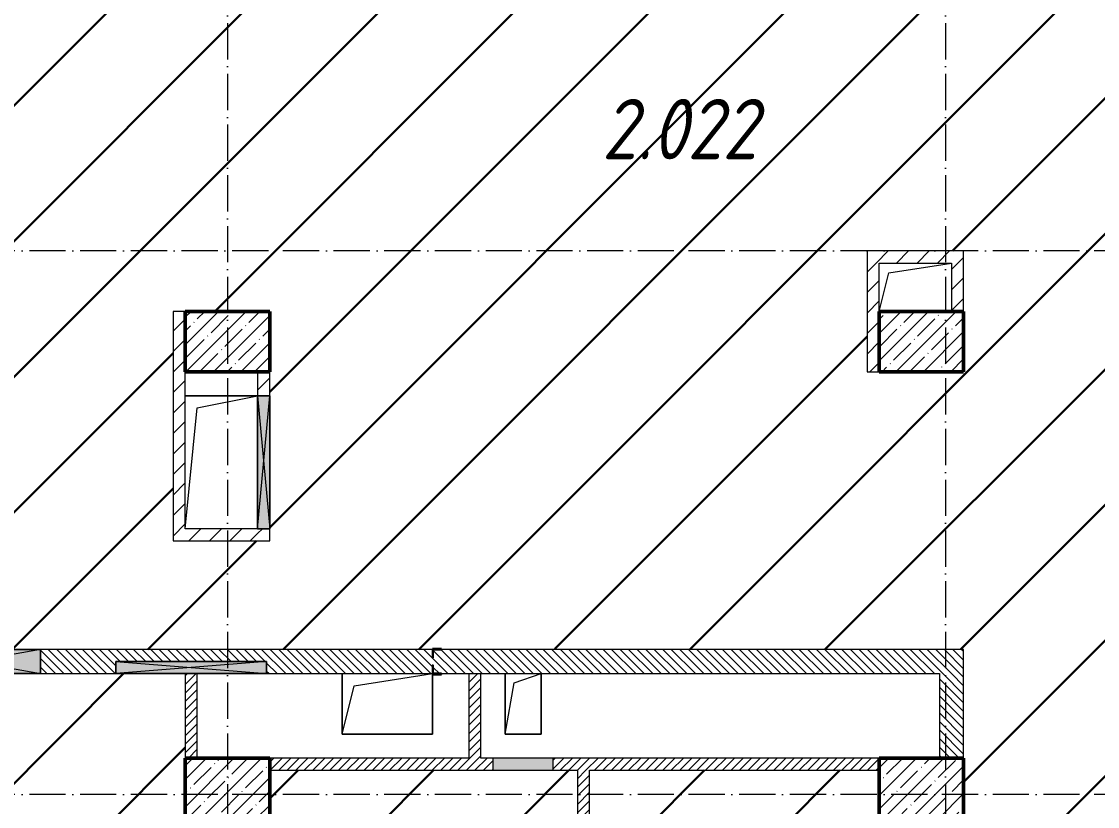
# Model space of a CAD drawing. Header units: millimetres. Extents: x -17017 to 628417, y -109036 to 199237.
# Drawn here: x 124703 to 133619, y 126695 to 133195 of the extents above; entities that cross this region are included whole.
import ezdxf

# ---------------------------------------------------------------- set-up
doc = ezdxf.new("R2010")
doc.units = ezdxf.units.MM
doc.linetypes.add('50_200_ШТРИХ_1Т_ш5_п1_п1_', pattern=[700, 500, -100, 0, -100])
for name, color, linetype, lineweight in [('3.1) ЖБ окна 1.2 м', 102, 'Continuous', 30), ('A-DETL-GENF-OTLN', 7, 'Continuous', 9), ('A-FLOR-____-OTLN', 7, 'Continuous', 9), ('A-GENM-____-MCUT', 7, 'Continuous', 25), ('A-GENM-____-OTLN', 7, 'Continuous', 9), ('A-GENM-____-OTLN-1', 7, 'Continuous', 25), ('A-GLAZ-____-OTLN', 7, 'Continuous', 9), ('A-WALL-____-MCUT', 7, 'Continuous', 13), ('A-WALL-____-PATT-1', 7, 'Continuous', 9), ('A-WALL-FNSH-MCUT-1', 7, 'Continuous', 9), ('S-COLS-____-MCUT', 7, 'Continuous', 50), ('S-COLS-____-OTLN', 7, 'Continuous', 9), ('S-GRID-____-OTLN-1', 7, '50_200_ШТРИХ_1Т_ш5_п1_п1_', 9), ('Марки помещений', 7, 'Continuous', 9), ('стяжа', 7, 'Continuous', 30)]:
    doc.layers.add(name, color=color, linetype=linetype, lineweight=lineweight)
doc.styles.add('ISOCPEUR_I_2', font='isocpeui.ttf', dxfattribs={"width": 0.85, "height": 2.3})
pattern_1 = [(135, (43259.71, 63713.66), (-35.35534, -35.35534), [])]
pattern_2 = [(45, (43259.71, 63713.66), (-35.35534, 35.35534), [])]
pattern_3 = [(45, (43259.71, 63713.66), (-84.85281, 84.85281), [])]

# ---------------------------------------------------------------- blocks, each defined once
blk = doc.blocks.new('BSC_Колонна _Прямоугольная - 500х700-V107-АР1_План отверстий 2 этажа в осях 1-64_Ю-ЯЯ')
at = {"layer": 'S-COLS-____-OTLN'}
h = blk.add_hatch(dxfattribs=at)
h.set_pattern_fill('FP_120', color=256, style=0, pattern_type=2)
h.set_pattern_definition([(315, (-63131.04, 83150), (114.04925, 114.04925), []), (315, (-63131.04, 83035.95), (114.04925, 114.04925), [201.613, -40.323, 3.353, -36.97])])
h.paths.add_polyline_path([(-250, 350), (-250, -350), (250, -350), (250, 350)], flags=0)
at = {"layer": 'S-COLS-____-MCUT'}
for p, q in [((250, 350), (-250, 350)), ((-250, 350), (-250, -350)), ((250, -350), (250, 350)), ((-250, -350), (250, -350))]:
    blk.add_line(p, q, dxfattribs=at)
blk = doc.blocks.new('BSC_Колонна _Прямоугольная - 500х700-V125-АР1_План отверстий 2 этажа в осях 1-64_Ю-ЯЯ')
at = {"layer": 'S-COLS-____-OTLN'}
h = blk.add_hatch(dxfattribs=at)
h.set_pattern_fill('FP_138', color=256, style=0, pattern_type=2)
h.set_pattern_definition([(315, (-63131.04, 88900), (114.04925, 114.04925), []), (315, (-63131.04, 88785.95), (114.04925, 114.04925), [201.613, -40.323, 3.353, -36.97])])
h.paths.add_polyline_path([(-250, 350), (-250, -350), (250, -350), (250, 350)], flags=0)
at = {"layer": 'S-COLS-____-MCUT'}
for p, q in [((250, 350), (-250, 350)), ((-250, 350), (-250, -350)), ((250, -350), (250, 350)), ((-250, -350), (250, -350))]:
    blk.add_line(p, q, dxfattribs=at)
blk = doc.blocks.new('BSC_Колонна _Прямоугольная - 500х700-V130-АР1_План отверстий 2 этажа в осях 1-64_Ю-ЯЯ')
at = {"layer": 'S-COLS-____-OTLN'}
h = blk.add_hatch(dxfattribs=at)
h.set_pattern_fill('FP_143', color=256, style=0, pattern_type=2)
h.set_pattern_definition([(315, (-66831.04, 83150), (114.04925, 114.04925), []), (315, (-66831.04, 83035.95), (114.04925, 114.04925), [201.613, -40.323, 3.353, -36.97])])
h.paths.add_polyline_path([(-250, -350), (250, -350), (250, 350), (-250, 350)], flags=0)
at = {"layer": 'S-COLS-____-MCUT'}
for p, q in [((250, 350), (-250, 350)), ((-250, 350), (-250, -350)), ((250, -350), (250, 350)), ((-250, -350), (250, -350))]:
    blk.add_line(p, q, dxfattribs=at)
blk = doc.blocks.new('BSC_Колонна _Прямоугольная - 500х700-V131-АР1_План отверстий 2 этажа в осях 1-64_Ю-ЯЯ')
at = {"layer": 'S-COLS-____-OTLN'}
h = blk.add_hatch(dxfattribs=at)
h.set_pattern_fill('FP_144', color=256, style=0, pattern_type=2)
h.set_pattern_definition([(315, (-66831.04, 88900), (114.04925, 114.04925), []), (315, (-66831.04, 88785.95), (114.04925, 114.04925), [201.613, -40.323, 3.353, -36.97])])
h.paths.add_polyline_path([(-250, -350), (250, -350), (250, 350), (-250, 350)], flags=0)
at = {"layer": 'S-COLS-____-MCUT'}
for p, q in [((250, 350), (-250, 350)), ((-250, 350), (-250, -350)), ((250, -350), (250, 350)), ((-250, -350), (250, -350))]:
    blk.add_line(p, q, dxfattribs=at)
blk = doc.blocks.new('Фахверк_СКБ_Уголок - 200_3960-28268576-АР1_План отверстий 2 этажа в осях 1-64_Ю-ЯЯ')
at = {"layer": 'A-GENM-____-MCUT'}
for p, q in [((200, 156), (125, 156)), ((125, 156), (125, 81)), ((131, 81), (131, 150)), ((131, 150), (200, 150)), ((200, 150), (200, 156)), ((125, 81), (131, 81)), ((131, 19), (125, 19)), ((125, 19), (125, -56)), ((131, -50), (131, 19)), ((125, -56), (200, -56)), ((200, -50), (131, -50)), ((200, -56), (200, -50))]:
    blk.add_line(p, q, dxfattribs=at)
blk = doc.blocks.new('AR_Отверстие Ниша - Лючок-32401897-АР1_План отверстий 2 этажа в осях 1-64_Ю-ЯЯ')
at = {"layer": 'A-GLAZ-____-OTLN'}
blk.add_hatch(color=256, dxfattribs=at).paths.add_polyline_path([(250, -50), (250, 50), (-250, 50), (-250, -50), (-158, -50)], flags=0)
for p, q in [((250, 50), (-250, 50)), ((-250, 50), (-250, -50)), ((250, -50), (250, 50)), ((-250, -50), (250, -50))]:
    blk.add_line(p, q, dxfattribs=at)
blk = doc.blocks.new('AR_Отверстие прямоугольное _в плите_ - AR_Отверстие прямоугольное _в плите_-V159-АР1_План отверстий 2 этажа в осях 1-64_Ю-ЯЯ')
at = {"layer": 'A-GENM-____-OTLN'}
for p, q in [((-150, 250), (-150, -250)), ((-75, 175), (150, 250)), ((150, -250), (150, 250)), ((-150, -250), (-75, 175)), ((-150, -250), (150, -250))]:
    blk.add_line(p, q, dxfattribs=at)
blk = doc.blocks.new('AR_Отверстие прямоугольное _в плите_ - AR_Отверстие прямоугольное _в плите_-30552531-АР1_План отверстий 2 этажа в осях 1-64_Ю-ЯЯ')
at = {"layer": 'A-GENM-____-OTLN'}
for p, q in [((-220, 120), (300, 200)), ((-300, -200), (-220, 120))]:
    blk.add_line(p, q, dxfattribs=at)
blk = doc.blocks.new('AR_Отверстие прямоугольное _в плите_ - AR_Отверстие прямоугольное _в плите_-30552713-АР1_План отверстий 2 этажа в осях 1-64_Ю-ЯЯ')
at = {"layer": 'A-GENM-____-OTLN'}
for p, q in [((300, 550), (-300, 550)), ((-200, 450), (300, 550)), ((-300, -549.7), (-200, 450))]:
    blk.add_line(p, q, dxfattribs=at)
blk = doc.blocks.new('AR_Отверстие прямоугольное _в плите_ - AR_Отверстие прямоугольное _в плите_-30552795-АР1_План отверстий 2 этажа в осях 1-64_Ю-ЯЯ')
at = {"layer": 'A-GENM-____-OTLN'}
for p, q in [((-375, 250), (-375, -250)), ((-275, 150), (375, 250)), ((375, -250), (375, 244)), ((-375, -250), (-275, 150)), ((-375, -250), (375, -250))]:
    blk.add_line(p, q, dxfattribs=at)
blk = doc.blocks.new('AR_Отверстие прямоугольное _в стене__БезПР - AR_Отверстие прямоугольное _в стене__БезПР-36788999-АР1_План отверстий 2 этажа в осях 1-64_Ю-ЯЯ')
at = {"layer": 'A-GLAZ-____-OTLN'}
blk.add_hatch(color=256, dxfattribs=at).paths.add_polyline_path([(-550, -50), (550, -50), (550, 50), (-550, 50)], flags=0)
at = {"layer": 'A-DETL-GENF-OTLN'}
for p, q in [((-550, -50), (-550, 50)), ((-550, 50), (550, 50)), ((550, 50), (-550, -50)), ((-550, 50), (550, -50)), ((550, 50), (-550, 50)), ((-550, 50), (-550, -50)), ((550, 50), (550, -50)), ((550, -50), (550, 50)), ((550, -50), (-550, -50)), ((-550, -50), (550, -50))]:
    blk.add_line(p, q, dxfattribs=at)
at = {"layer": 'A-GLAZ-____-OTLN'}
blk.add_line((550, 50), (-550, 50), dxfattribs=at)
blk = doc.blocks.new('AR_Отверстие прямоугольное _в стене_ - AR_Отверстие прямоугольное _в стене__ОВ-36826716-АР1_План отверстий 2 этажа в осях 1-64_Ю-ЯЯ')
at = {"layer": 'A-GLAZ-____-OTLN'}
blk.add_hatch(color=256, dxfattribs=at).paths.add_polyline_path([(550, -100), (550, 100), (-550, 100), (-550, -100), (239.8, -100)], flags=0)
at = {"layer": 'A-DETL-GENF-OTLN'}
for p, q in [((-550, -100), (-550, 100)), ((-550, 100), (550, 100)), ((550, 100), (-550, -100)), ((-550, 100), (550, -100)), ((550, 100), (-550, 100)), ((-550, 100), (-550, -100)), ((550, 100), (550, -100)), ((550, -100), (550, 100)), ((550, -100), (-550, -100)), ((-550, -100), (550, -100))]:
    blk.add_line(p, q, dxfattribs=at)
blk = doc.blocks.new('AR_Отверстие прямоугольное _в стене_ - AR_Отверстие прямоугольное _в стене__ОВ-36940364-АР1_План отверстий 2 этажа в осях 1-64_Ю-ЯЯ')
at = {"layer": 'A-GLAZ-____-OTLN'}
blk.add_hatch(color=256, dxfattribs=at).paths.add_polyline_path([(625, -50), (625, 50), (-625, 50), (-625, -50)], flags=0)
at = {"layer": 'A-DETL-GENF-OTLN'}
for p, q in [((-625, -50), (-625, 50)), ((-625, 50), (625, 50)), ((625, 50), (-625, -50)), ((-625, 50), (625, -50)), ((625, 50), (-625, 50)), ((-625, 50), (-625, -50)), ((625, 50), (625, -50)), ((625, -50), (625, 50)), ((625, -50), (-625, -50)), ((-625, -50), (625, -50))]:
    blk.add_line(p, q, dxfattribs=at)
blk = doc.blocks.new('2этаж')
at = {"layer": 'S-GRID-____-OTLN-1', "color": 251, "ltscale": 0.6, "true_color": 0x636466}
for p, q in [((67558.3, 549908.8), (67558.3, 498997)), ((73508.3, 549908.8), (73508.3, 498997)), ((88482.7, 526597), (-20260.4, 526597)), ((88482.7, 522097), (-20260.4, 522097))]:
    blk.add_line(p, q, dxfattribs=at)

msp = doc.modelspace()

# ---------------------------------------------------------------- hatches: boundary and pattern name
at = {"layer": 'A-WALL-____-PATT-1'}
h = msp.add_hatch(dxfattribs=at)
h.set_pattern_fill('FP_4', color=256, style=0, pattern_type=2)
h.set_pattern_definition(pattern_3)
h.paths.add_polyline_path([(132409.7, 131194.7), (132509.7, 131194.7), (132509.7, 131294.7), (131709.7, 131294.7), (131709.7, 131194.7), (131809.7, 131194.7)], flags=0)
h = msp.add_hatch(dxfattribs=at)
h.set_pattern_fill('FP_4', color=256, style=0, pattern_type=2)
h.set_pattern_definition(pattern_3)
h.paths.add_polyline_path([(131809.7, 130294.7), (131809.7, 131194.7), (131709.7, 131194.7), (131709.7, 130294.7)], flags=0)
h = msp.add_hatch(dxfattribs=at)
h.set_pattern_fill('FP_4', color=256, style=0, pattern_type=2)
h.set_pattern_definition(pattern_3)
h.paths.add_polyline_path([(132509.7, 130794.7), (132509.7, 131194.7), (132409.7, 131194.7), (132409.7, 130794.7)], flags=0)
h = msp.add_hatch(dxfattribs=at)
h.set_pattern_fill('FP_4', color=256, style=0, pattern_type=2)
h.set_pattern_definition(pattern_3)
h.paths.add_polyline_path([(126059.7, 128894.7), (126059.7, 130794.7), (125959.7, 130794.7), (125959.7, 128894.7)], flags=0)
h = msp.add_hatch(dxfattribs=at)
h.set_pattern_fill('FP_4', color=256, style=0, pattern_type=2)
h.set_pattern_definition(pattern_3)
h.paths.add_polyline_path([(126759.7, 128894.7), (126759.7, 128994.7), (126659.7, 128994.7), (126659.7, 128894.7)], flags=0)
h.paths.add_polyline_path([(126659.7, 130094.7), (126759.7, 130094.7), (126759.7, 130294.7), (126659.7, 130294.7)], flags=0)
h = msp.add_hatch(dxfattribs=at)
h.set_pattern_fill('FP_4', color=256, style=0, pattern_type=2)
h.set_pattern_definition(pattern_3)
h.paths.add_polyline_path([(126659.7, 128894.7), (126659.7, 128994.7), (126059.7, 128994.7), (126059.7, 128894.7)], flags=0)
h = msp.add_hatch(dxfattribs=at)
h.set_pattern_fill('FP_6', color=256, style=0, pattern_type=2)
h.set_pattern_definition(pattern_1)
h.paths.add_polyline_path([(132509.7, 127794.7), (132509.7, 127994.7), (128115.7, 127994.7), (128115.7, 127925.7), (128109.7, 127925.7), (128109.7, 127994.7), (124859.7, 127994.7), (124859.7, 127794.7), (125484.7, 127794.7), (125484.7, 127894.7), (126734.7, 127894.7), (126734.7, 127794.7), (128109.7, 127794.7), (128109.7, 127863.7), (128115.7, 127863.7), (128115.7, 127794.7), (132309.7, 127794.7)], flags=0)
h.paths.add_polyline_path([(123234.7, 127794.7), (123759.7, 127794.7), (123759.7, 127994.7), (123165.7, 127994.7), (123165.7, 127925.7), (123159.7, 127925.7), (123159.7, 127863.7), (123165.7, 127863.7), (123165.7, 127794.7)], flags=0)
h.paths.add_polyline_path([(121659.7, 127794.7), (121659.7, 127994.7), (118209.7, 127994.7), (118209.7, 127794.7), (121014.6, 127794.7)], flags=0)
h = msp.add_hatch(dxfattribs=at)
h.set_pattern_fill('FP_5', color=256, style=0, pattern_type=2)
h.set_pattern_definition(pattern_2)
h.paths.add_polyline_path([(126159.7, 127094.7), (126159.7, 127794.7), (126059.7, 127794.7), (126059.7, 127094.7)], flags=0)
h = msp.add_hatch(dxfattribs=at)
h.set_pattern_fill('FP_5', color=256, style=0, pattern_type=2)
h.set_pattern_definition(pattern_2)
h.paths.add_polyline_path([(128509.7, 127094.7), (128509.7, 127794.7), (128409.7, 127794.7), (128409.7, 127094.7)], flags=0)
h = msp.add_hatch(dxfattribs=at)
h.set_pattern_fill('FP_6', color=256, style=0, pattern_type=2)
h.set_pattern_definition(pattern_1)
h.paths.add_polyline_path([(132509.7, 127094.7), (132509.7, 127794.7), (132309.7, 127794.7), (132309.7, 127094.7)], flags=0)
h = msp.add_hatch(dxfattribs=at)
h.set_pattern_fill('FP_5', color=256, style=0, pattern_type=2)
h.set_pattern_definition(pattern_2)
h.paths.add_polyline_path([(131809.7, 126994.7), (131809.7, 127094.7), (129109.7, 127094.7), (129109.7, 126994.7), (131619.6, 126994.7)], flags=0)
h.paths.add_polyline_path([(128609.7, 126994.7), (128609.7, 127094.7), (126759.7, 127094.7), (126759.7, 126994.7), (128084.6, 126994.7)], flags=0)
h = msp.add_hatch(dxfattribs=at)
h.set_pattern_fill('FP_5', color=256, style=0, pattern_type=2)
h.set_pattern_definition(pattern_2)
h.paths.add_polyline_path([(129409.7, 119094.7), (129409.7, 121094.7), (129309.7, 121094.7), (129309.7, 119094.7)], flags=0)
h.paths.add_polyline_path([(129312.7, 121097.7), (129406.7, 121097.7), (129406.7, 121144.7), (129409.7, 121144.7), (129409.7, 124814.7), (129309.7, 124814.7), (129309.7, 121144.7), (129312.7, 121144.7)], flags=0)
h.paths.add_polyline_path([(129366.2, 125074.7), (129409.7, 125074.7), (129409.7, 125294.7), (129309.7, 125294.7), (129309.7, 125074.7), (129312.7, 125074.7)], flags=0)
h.paths.add_polyline_path([(129359.6, 125297.7), (129406.7, 125297.7), (129406.7, 125344.7), (129409.7, 125344.7), (129409.7, 126994.7), (129309.7, 126994.7), (129309.7, 125344.7), (129312.7, 125344.7), (129312.7, 125297.7)], flags=0)
at = {"layer": 'стяжа'}
h = msp.add_hatch(dxfattribs=at)
h.set_pattern_fill('ANSI31', color=5, scale=250)
h.paths.add_polyline_path([(134639.7, 138864.7), (136939.7, 138864.7), (136939.7, 142794.7), (136509.7, 142794.7), (136509.7, 143294.7), (136939.7, 143294.7), (136939.7, 144544.7), (136509.7, 144544.7), (136509.7, 145244.7), (136509.7, 145744.7), (135709.7, 145744.7), (135709.7, 146938.7), (135640.7, 146938.7), (135640.7, 146944.7), (135509.7, 146944.7), (135509.7, 148544.7), (135503.7, 148544.7), (135503.7, 148619.7), (135509.7, 149144.7), (135084.7, 149144.7), (135084.7, 149138.7), (135009.7, 149138.7), (135009.7, 149144.7), (133209.7, 149144.7), (133209.7, 149138.7), (133134.7, 149138.7), (132509.7, 149144.7), (132509.7, 148894.7), (132009.7, 148894.7), (132009.7, 149144.7), (130209.7, 149144.7), (130209.7, 149138.7), (130134.7, 149138.7), (129759.7, 149141), (129759.7, 149044.7), (129559.7, 149044.7), (129559.7, 149144.7), (129159.7, 149144.7), (129159.7, 149138.7), (129084.7, 149138.7), (127284.7, 149144.7), (127284.7, 149138.7), (127209.7, 149138.7), (126859.7, 149142.5), (126859.7, 149044.7), (126659.7, 149044.7), (126659.7, 148894.7), (126659.7, 148569.7), (126665.7, 148569.7), (126665.7, 148494.7), (126660, 146869.7), (126665.7, 146869.7), (126665.7, 146800.7), (126665.7, 146794.7), (126665.7, 146719.7), (126661.5, 146144.7), (127059.7, 146144.7), (127059.7, 144744.7), (127059.7, 141794.7), (127059.7, 140394.7), (127059.7, 137444.7), (127059.7, 136044.7), (126189.7, 136044.7), (124839.7, 136044.7), (124209.7, 136044.7), (124159.7, 136044.7), (121709.7, 136044.7), (121709.7, 133594.7), (121459.7, 133594.7), (121459.7, 130794.7), (121459.7, 130294.7), (120759.7, 130294.7), (120759.7, 130794.7), (120759.7, 130894.7), (118509.7, 130894.7), (118269.7, 130894.7), (118269.7, 130354.7), (118269.7, 130294.7), (118209.7, 130294.7), (118209.7, 128614.7), (118209.7, 128364.7), (118209.7, 128209.7), (118269.7, 128209.7), (118269.7, 127994.7), (121659.7, 127994.7), (123159.7, 127994.7), (123159.7, 128000.7), (123234.7, 128000.7), (123759.7, 127994.7), (124859.7, 127994.7), (128109.7, 127994.7), (128109.7, 128000.7), (128184.7, 128000.7), (132509.7, 127994.7), (132509.7, 127094.7), (132509.7, 126594.7), (132509.7, 123594.7), (132509.7, 123094.7), (132509.7, 121069.7), (132515.7, 121069.7), (132515.7, 120994.7), (132469.7, 120994.7), (132469.7, 120989.7), (132303.7, 120989.7), (132303.7, 121069.7), (132309.7, 123094.7), (131809.7, 123094.7), (131809.7, 123494.7), (130655.7, 123494.7), (130609.7, 123494.7), (129609.7, 123494.7), (129563.7, 123494.7), (129409.7, 123494.7), (129409.7, 121144.7), (129409.7, 121094.7), (129409.7, 119094.7), (129534.7, 119094.7), (129534.7, 119100.7), (129609.7, 119100.7), (129615.7, 119100.7), (129684.7, 119100.7), (129919.7, 119094.7), (130369.7, 119094.7), (130759.7, 119094.7), (130809.7, 119094.7), (130924.7, 119094.7), (131124.7, 119094.7), (132009.7, 119094.7), (132009.7, 119394.7), (132509.7, 119394.7), (132509.7, 119788.7), (132440.7, 119788.7), (132378.7, 119794.7), (132440.7, 119794.7), (132515.7, 119794.7), (132515.7, 119719.7), (132509.7, 119394.7), (132509.7, 119094.7), (136509.7, 119094.7), (136509.7, 119394.7), (136939.7, 119394.7), (136939.7, 124844.7), (136509.7, 124844.7), (136509.7, 125344.7), (136939.7, 125344.7), (136939.7, 127844.7), (136509.7, 127844.7), (136509.7, 128274.7), (134639.7, 128274.7)])
h.paths.add_polyline_path([(127059.7, 134094.7), (127059.7, 133594.7), (126759.7, 133594.7), (126059.7, 133594.7), (126059.7, 134094.7), (126759.7, 134094.7)], flags=16)
h.paths.add_polyline_path([(127047.2, 134082.2), (127047.2, 133607.2), (126759.7, 133607.2), (126759.7, 134082.2)], flags=0)
h.paths.add_polyline_path([(131809.7, 134294.7), (131959.7, 134294.7), (132359.7, 134294.7), (132509.7, 134294.7), (132509.7, 134094.7), (132509.7, 133594.7), (131809.7, 133594.7), (131809.7, 134094.7)], flags=16)
h.paths.add_polyline_path([(131822.2, 134282.2), (131959.7, 134282.2), (131959.7, 134219.7), (132359.7, 134219.7), (132359.7, 134282.2), (132497.2, 134282.2), (132497.2, 134094.7), (131822.2, 134094.7)], flags=0)
h.paths.add_polyline_path([(131809.7, 137794.7), (131809.7, 137894.7), (131809.7, 138044.7), (131809.7, 139044.7), (131809.7, 139544.7), (132509.7, 139544.7), (132509.7, 139044.7), (132509.7, 138044.7), (132509.7, 137894.7), (132509.7, 137794.7)], flags=16)
h.paths.add_polyline_path([(131809.7, 137894.7), (131809.7, 138044.7), (131909.7, 138044.7), (131909.7, 138194.7), (132409.7, 138194.7), (132409.7, 138044.7), (132509.7, 138044.7), (132509.7, 137894.7), (132409.7, 137894.7), (131909.7, 137894.7)], flags=16)
h.paths.add_polyline_path([(131809.7, 137894.7), (131859.7, 137969.7), (131809.7, 138044.7), (131909.7, 138044.7), (131909.7, 137894.7)], flags=0)
h.paths.add_polyline_path([(132009.7, 138944.7), (131909.7, 138294.7), (131909.7, 138294.7), (132409.7, 138294.7), (132409.7, 139044.7)], flags=0)
h.paths.add_polyline_path([(132409.7, 137894.7), (132409.7, 138044.7), (132509.7, 138044.7), (132459.7, 137969.7), (132509.7, 137894.7)], flags=0)
h.paths.add_polyline_path([(131709.7, 131294.7), (132509.7, 131294.7), (132509.7, 130794.7), (132509.7, 130294.7), (131809.7, 130294.7), (131709.7, 130294.7)], flags=16)
h.paths.add_polyline_path([(131809.7, 131194.7), (132409.7, 131194.7), (132409.7, 130794.7), (131809.7, 130794.7)], flags=0)
h.paths.add_polyline_path([(126759.7, 130794.7), (126759.7, 130294.7), (126759.7, 130094.7), (126759.7, 128994.7), (126759.7, 128894.7), (125959.7, 128894.7), (125959.7, 130794.7), (126059.7, 130794.7)], flags=16)
h.paths.add_polyline_path([(126059.7, 130294.7), (126659.7, 130294.7), (126659.7, 130094.7), (126759.7, 130094.7), (126759.7, 128994.7), (126659.7, 128994.7), (126059.7, 128994.7)], flags=0)
h.paths.add_polyline_path([(126759.7, 130094.7), (126709.7, 129544.7), (126759.7, 128994.7), (126659.7, 128994.7), (126659.7, 130094.7)], flags=0)
h.paths.add_polyline_path([(131809.7, 141394.7), (131809.7, 141894.7), (132509.7, 141894.7), (132509.7, 141394.7)], flags=16)
h.paths.add_polyline_path([(131809.7, 145394.7), (131809.7, 145894.7), (131809.7, 146294.7), (132509.7, 146294.7), (132509.7, 145894.7), (132509.7, 145394.7)], flags=16)
h.paths.add_polyline_path([(131909.7, 145894.7), (131909.7, 146194.7), (132409.7, 146194.7), (132409.7, 145894.7)], flags=0)
h.paths.add_polyline_path([(135509.7, 144644.7), (135509.7, 145944.7), (135509.7, 146869.7), (135503.7, 146869.7), (135503.7, 146938.7), (135509.7, 146938.7), (135509.7, 146869.7), (135509.7, 145944.7), (135609.7, 145944.7), (135609.7, 144644.7)], flags=16)
h.paths.add_polyline_path([(135509.7, 144644.7), (135509.7, 145944.7), (135609.7, 145944.7), (135609.7, 144644.7)], flags=16)
h.paths.add_polyline_path([(132378.7, 119788.7), (132469.7, 119799.7), (132349.7, 119799.7), (132349.7, 119788.7)], flags=17)
h.paths.add_polyline_path([(132309.7, 119788.7), (132303.7, 119794.7), (132303.7, 119719.7), (132309.7, 119719.7)], flags=17)
h = msp.add_hatch(dxfattribs=at)
h.set_pattern_fill('ANSI31', color=5, scale=250)
h.paths.add_polyline_path([(121359.7, 125889.7), (121359.7, 126239.7), (121359.7, 126594.7), (120759.7, 126594.7), (120759.7, 127094.7), (120859.7, 127094.7), (120859.7, 127794.7), (118269.7, 127794.7), (118269.7, 126894.7), (118259.7, 126894.7), (118259.7, 119094.7), (118484.7, 119094.7), (118484.7, 119100.7), (118559.7, 119100.7), (118565.7, 119100.7), (118634.7, 119100.7), (118709.7, 119094.7), (119409.7, 119094.7), (119634.7, 119094.7), (119634.7, 119100.7), (119703.7, 119100.7), (119709.7, 119100.7), (119784.7, 119100.7), (119909.7, 119094.7), (120609.7, 119094.7), (120759.7, 119094.7), (120759.7, 119394.7), (121259.7, 119394.7), (121259.7, 119094.7), (122059.7, 119094.7), (122059.7, 120644.7), (122059.7, 121094.7), (122059.7, 121598.7), (122059.7, 121644.7), (122059.7, 122034.7), (122059.7, 122294.7), (122059.7, 122794.7), (122059.7, 122840.7), (122059.7, 123094.7), (121459.7, 123094.7), (120759.7, 123094.7), (120759.7, 123594.7), (120759.7, 124544.7), (121359.7, 124544.7), (121359.7, 125398.7), (121359.7, 125444.7)])
h.paths.add_polyline_path([(126059.7, 126594.7), (126059.7, 127094.7), (126059.7, 127794.7), (125484.7, 127794.7), (124859.7, 127794.7), (123759.7, 127794.7), (123234.7, 127794.7), (123234.7, 127788.7), (123159.7, 127788.7), (121659.7, 127794.7), (121459.7, 127794.7), (121459.7, 127094.7), (121459.7, 126594.7), (121459.7, 126239.7), (121459.7, 125889.7), (121459.7, 125444.7), (121459.7, 125398.7), (121459.7, 125314.7), (126059.7, 125314.7)])
h.paths.add_polyline_path([(125659.7, 126394.7), (125659.7, 126594.7), (125859.7, 126594.7), (125859.7, 126394.7)], flags=16)
h.paths.add_polyline_path([(125659.7, 122644.7), (125659.7, 123724.7), (124209.7, 123724.7), (124159.7, 123724.7), (122509.7, 123724.7), (122209.7, 123724.7), (122159.7, 123724.7), (122159.7, 122840.7), (122159.7, 122794.7), (122159.7, 122294.7), (122159.7, 122034.7), (122159.7, 121644.7), (122159.7, 121598.7), (122159.7, 121194.7), (123709.7, 121194.7), (123709.7, 121619.7), (123809.7, 121619.7), (123809.7, 121194.7), (124609.7, 121194.7), (124609.7, 121894.7), (125659.7, 121894.7), (125659.7, 122144.7)])
h.paths.add_polyline_path([(123759.7, 122894.4), (123759.7, 123094.4), (123959.7, 123094.4), (123959.7, 122894.4)], flags=16)
h.paths.add_polyline_path([(124404.7, 122039.7), (124424.7, 122039.7), (124424.7, 121929.7), (124574.7, 121929.7), (124574.7, 121909.7), (124404.7, 121909.7)], flags=16)
h.paths.add_polyline_path([(124404.7, 122689.7), (124404.7, 122929.7), (124424.7, 122929.7), (124424.7, 122819.7), (125624.7, 122819.7), (125624.7, 122799.7), (124424.7, 122799.7), (124424.7, 122689.7)], flags=16)
h.paths.add_polyline_path([(124404.7, 123579.7), (124404.7, 123689.7), (124424.7, 123689.7), (124424.7, 123579.7)], flags=16)
h.paths.add_polyline_path([(124259.7, 120344.7), (124259.7, 121094.7), (123809.7, 121094.7), (123809.7, 120319.7), (123709.7, 120319.7), (123709.7, 121094.7), (122159.7, 121094.7), (122159.7, 120644.7), (122159.7, 119094.7), (122384.7, 119094.7), (122384.7, 119100.7), (122459.7, 119100.7), (122465.7, 119100.7), (122534.7, 119100.7), (123384.7, 119095.2), (123384.7, 119100.7), (123453.7, 119100.7), (123459.7, 119100.7), (123534.7, 119100.7), (123869.7, 119094.7), (124219.7, 119094.7), (124259.7, 119094.7), (124259.7, 119844.7)])
h = msp.add_hatch(dxfattribs=at)
h.set_pattern_fill('ANSI31', color=5, scale=250)
h.paths.add_polyline_path([(132309.7, 120994.7), (132303.7, 120994.7), (132303.7, 121069.7), (132309.7, 123094.7), (131809.7, 123094.7), (131809.7, 123494.7), (130655.7, 123494.7), (130609.7, 123494.7), (129609.7, 123494.7), (129563.7, 123494.7), (129409.7, 123494.7), (129409.7, 121144.7), (129409.7, 121094.7), (129409.7, 119094.7), (129534.7, 119094.7), (129534.7, 119100.7), (129609.7, 119100.7), (129615.7, 119100.7), (129684.7, 119100.7), (129919.7, 119094.7), (130369.7, 119094.7), (130759.7, 119094.7), (130809.7, 119094.7), (130924.7, 119094.7), (131124.7, 119094.7), (132009.7, 119094.7), (132009.7, 119394.7), (132309.7, 119394.7), (132309.7, 119719.7), (132303.7, 119719.7), (132303.7, 119794.7)])
h.paths.add_polyline_path([(129309.7, 123094.7), (129155.7, 123094.7), (129109.7, 123094.7), (127959.7, 123094.7), (127913.7, 123094.7), (127159.7, 123094.7), (126859.7, 123094.7), (126759.7, 123094.7), (126759.7, 121894.7), (126759.7, 121644.7), (126759.7, 119394.7), (126759.7, 119094.7), (126859.7, 119094.7), (127159.7, 119094.7), (127884.7, 119094.7), (127884.7, 119100.7), (127959.7, 119100.7), (127965.7, 119100.7), (128034.7, 119100.7), (128269.7, 119094.7), (128719.7, 119094.7), (129034.7, 119094.7), (129034.7, 119100.7), (129103.7, 119100.7), (129109.7, 119100.7), (129184.7, 119100.7), (129309.7, 119098.6), (129309.7, 121094.7), (129309.7, 121144.7)])
h.paths.add_polyline_path([(129309.7, 126994.7), (129109.7, 126994.7), (128609.7, 126994.7), (126759.7, 126994.7), (126759.7, 126594.7), (126759.7, 125968.7), (126765.7, 125968.7), (126765.7, 125420.7), (126759.7, 125094.7), (126759.7, 125044.7), (126759.7, 123594.7), (126759.7, 123194.7), (126859.7, 123194.7), (127159.7, 123194.7), (127913.7, 123194.7), (127959.7, 123194.7), (129109.7, 123194.7), (129155.7, 123194.7), (129309.7, 123194.7), (129309.7, 124814.7), (129309.7, 125074.7), (129309.7, 125294.7), (129309.7, 125344.7)])
h.paths.add_polyline_path([(128784.7, 126394.7), (128784.7, 126594.7), (128984.7, 126594.7), (128984.7, 126394.7)], flags=16)
h.paths.add_polyline_path([(132309.7, 126594.7), (131809.7, 126594.7), (131809.7, 126994.7), (129409.7, 126994.7), (129409.7, 125344.7), (129409.7, 125294.7), (129409.7, 125074.7), (129409.7, 124814.7), (129409.7, 123594.7), (129563.7, 123594.7), (129609.7, 123594.7), (130609.7, 123594.7), (130655.7, 123594.7), (131809.7, 123594.7), (131809.7, 123974.7), (131809.7, 124474.7), (131809.7, 125144.7), (132309.7, 125144.7)])
h.paths.add_polyline_path([(131959.7, 125194.5), (131959.7, 125394.5), (132159.7, 125394.5), (132159.7, 125194.5)], flags=16)

# ---------------------------------------------------------------- linework, layer by layer
at = {"layer": 'A-FLOR-____-OTLN'}
for p, q in [((126059.7, 130094.4), (126659.7, 130094.4)), ((127359.7, 127294.7), (127359.7, 127794.7)), ((128109.7, 127788.7), (128109.7, 127294.7)), ((128709.7, 127294.7), (128709.7, 127794.7)), ((129009.7, 127794.7), (129009.7, 127294.7)), ((128109.7, 127294.7), (127359.7, 127294.7)), ((129009.7, 127294.7), (128709.7, 127294.7))]:
    msp.add_line(p, q, dxfattribs=at)
at = {"layer": 'A-WALL-____-MCUT'}
for p, q in [((128109.7, 127994.7), (124859.7, 127994.7)), ((132509.7, 127994.7), (128184.7, 127994.7)), ((132509.7, 127094.7), (132509.7, 127994.7)), ((124859.7, 127794.7), (125484.7, 127794.7)), ((126734.7, 127794.7), (128109.7, 127794.7)), ((128184.7, 127794.7), (132309.7, 127794.7)), ((132309.7, 127794.7), (132309.7, 127094.7))]:
    msp.add_line(p, q, dxfattribs=at)
at = {"layer": 'A-WALL-FNSH-MCUT-1'}
for p, q in [((132509.7, 131294.7), (131709.7, 131294.7)), ((131709.7, 131294.7), (131709.7, 130294.7)), ((132509.7, 130794.7), (132509.7, 131294.7)), ((131809.7, 131194.7), (132409.7, 131194.7)), ((131809.7, 130794.7), (131809.7, 131194.7)), ((132409.7, 131194.7), (132409.7, 130794.7)), ((126059.7, 130794.7), (125959.7, 130794.7)), ((125959.7, 130794.7), (125959.7, 128894.7)), ((126059.7, 128994.7), (126059.7, 130294.7)), ((126659.7, 130294.7), (126659.7, 130094.7)), ((126759.7, 130094.7), (126759.7, 130294.7)), ((131709.7, 130294.7), (131809.7, 130294.7)), ((126659.7, 128994.7), (126059.7, 128994.7)), ((126759.7, 128894.7), (126759.7, 128994.7)), ((125959.7, 128894.7), (126759.7, 128894.7)), ((126059.7, 127794.7), (126059.7, 127094.7)), ((126159.7, 127094.7), (126159.7, 127794.7)), ((128409.7, 127794.7), (128409.7, 127094.7)), ((128509.7, 127094.7), (128509.7, 127794.7)), ((128409.7, 127094.7), (126759.7, 127094.7)), ((128609.7, 127094.7), (128509.7, 127094.7)), ((131809.7, 127094.7), (129109.7, 127094.7)), ((126759.7, 126994.7), (128609.7, 126994.7)), ((129109.7, 126994.7), (129309.7, 126994.7)), ((129309.7, 126994.7), (129309.7, 125344.7)), ((129409.7, 125344.7), (129409.7, 126994.7)), ((129409.7, 126994.7), (131809.7, 126994.7))]:
    msp.add_line(p, q, dxfattribs=at)

# ---------------------------------------------------------------- block references
at = {"layer": '3.1) ЖБ окна 1.2 м'}
msp.add_blockref('2этаж', (58851.4, -395302.3), dxfattribs=at)
at = {"layer": 'A-GENM-____-OTLN'}
for name, p in [('AR_Отверстие прямоугольное _в плите_ - AR_Отверстие прямоугольное _в плите_-30552531-АР1_План отверстий 2 этажа в осях 1-64_Ю-ЯЯ', (132109.7, 130994.7)), ('AR_Отверстие прямоугольное _в плите_ - AR_Отверстие прямоугольное _в плите_-30552713-АР1_План отверстий 2 этажа в осях 1-64_Ю-ЯЯ', (126359.7, 129544.4)), ('AR_Отверстие прямоугольное _в плите_ - AR_Отверстие прямоугольное _в плите_-30552795-АР1_План отверстий 2 этажа в осях 1-64_Ю-ЯЯ', (127734.7, 127544.7)), ('AR_Отверстие прямоугольное _в плите_ - AR_Отверстие прямоугольное _в плите_-V159-АР1_План отверстий 2 этажа в осях 1-64_Ю-ЯЯ', (128859.7, 127544.7))]:
    msp.add_blockref(name, p, dxfattribs=at)
at = {"layer": 'A-GENM-____-OTLN-1'}
msp.add_blockref('Фахверк_СКБ_Уголок - 200_3960-28268576-АР1_План отверстий 2 этажа в осях 1-64_Ю-ЯЯ', (127984.7, 127844.7), dxfattribs=at)
at = {"layer": 'A-GLAZ-____-OTLN', "rotation": 90}
msp.add_blockref('AR_Отверстие прямоугольное _в стене__БезПР - AR_Отверстие прямоугольное _в стене__БезПР-36788999-АР1_План отверстий 2 этажа в осях 1-64_Ю-ЯЯ', (126709.7, 129544.7), dxfattribs=at)
at = {"layer": 'A-GLAZ-____-OTLN'}
for name, p in [('AR_Отверстие прямоугольное _в стене_ - AR_Отверстие прямоугольное _в стене__ОВ-36826716-АР1_План отверстий 2 этажа в осях 1-64_Ю-ЯЯ', (124309.7, 127894.7)), ('AR_Отверстие прямоугольное _в стене_ - AR_Отверстие прямоугольное _в стене__ОВ-36940364-АР1_План отверстий 2 этажа в осях 1-64_Ю-ЯЯ', (126109.7, 127844.7)), ('AR_Отверстие Ниша - Лючок-32401897-АР1_План отверстий 2 этажа в осях 1-64_Ю-ЯЯ', (128859.7, 127044.7))]:
    msp.add_blockref(name, p, dxfattribs=at)
at = {"layer": 'S-COLS-____-OTLN', "rotation": 89.9999999999999}
for name, p in [('BSC_Колонна _Прямоугольная - 500х700-V130-АР1_План отверстий 2 этажа в осях 1-64_Ю-ЯЯ', (126409.7, 130544.7)), ('BSC_Колонна _Прямоугольная - 500х700-V131-АР1_План отверстий 2 этажа в осях 1-64_Ю-ЯЯ', (132159.7, 130544.7)), ('BSC_Колонна _Прямоугольная - 500х700-V107-АР1_План отверстий 2 этажа в осях 1-64_Ю-ЯЯ', (126409.7, 126844.7)), ('BSC_Колонна _Прямоугольная - 500х700-V125-АР1_План отверстий 2 этажа в осях 1-64_Ю-ЯЯ', (132159.7, 126844.7))]:
    msp.add_blockref(name, p, dxfattribs=at)

# ---------------------------------------------------------------- texts
at = {"layer": 'Марки помещений', "insert": (129512.1, 132554), "char_height": 500, "width": 785.654, "attachment_point": 1, "style": 'ISOCPEUR_I_2'}
msp.add_mtext('2.022', dxfattribs=at)

doc.saveas('drawing.dxf')
